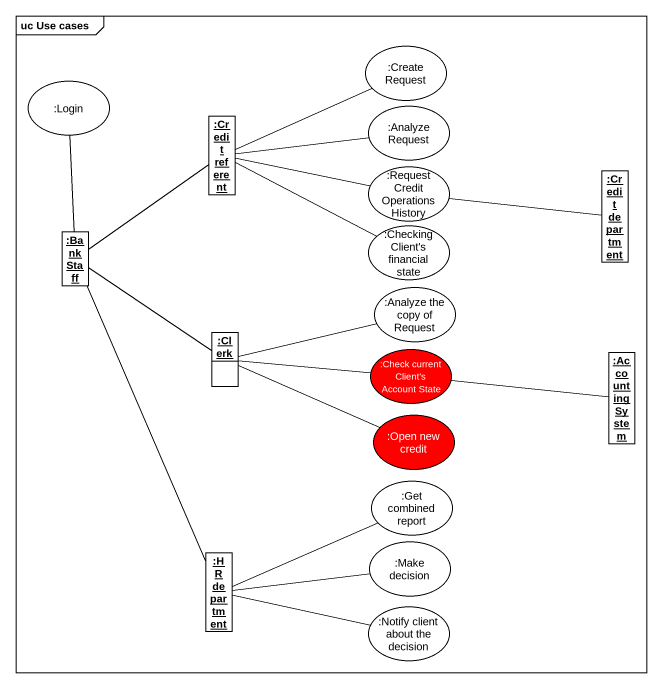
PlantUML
@startuml
mainframe uc Use cases
allowmixing
hide circle
hide empty members
usecase ":Create Request" as Create_Request
usecase ":Login" as Login
object ":Credit referent" as Credit_referent
usecase ":Analyze Request" as Analyze_Request
usecase ":Request Credit Operations History" as Request_Credit_Operations
object ":Credit department" as Credit_department
object ":Bank Staff" as Bank_Staff
usecase ":Checking Client's financial state" as Checking_Client_s_financial
usecase ":Analyze the copy of Request" as Analyze_the_copy_of_Request
object ":Clerk" as Clerk
usecase ":Check current Client's Account State" as Check_current_Client_s #FF0000
object ":Accounting System" as Accounting_System
usecase ":Open new credit" as Open_new_credit #FF0000
usecase ":Get combined report" as Get_combined_report
usecase ":Make decision" as Make_decision
object ":HR department" as HR_department
usecase ":Notify client about the decision" as Notify_client_about_the
Credit_referent -right- Create_Request
Credit_referent -right- Analyze_Request
Credit_referent -right- Request_Credit_Operations
Credit_referent -- Bank_Staff
Credit_referent -right- Checking_Client_s_financial
Request_Credit_Operations -right- Credit_department
Bank_Staff -up- Login
Clerk -up- Bank_Staff
Clerk -right- Analyze_the_copy_of_Request
Clerk -right- Check_current_Client_s
Clerk -right- Open_new_credit
Check_current_Client_s -right- Accounting_System
HR_department -up- Bank_Staff
HR_department -right- Get_combined_report
HR_department -right- Make_decision
HR_department -right- Notify_client_about_the
@enduml
